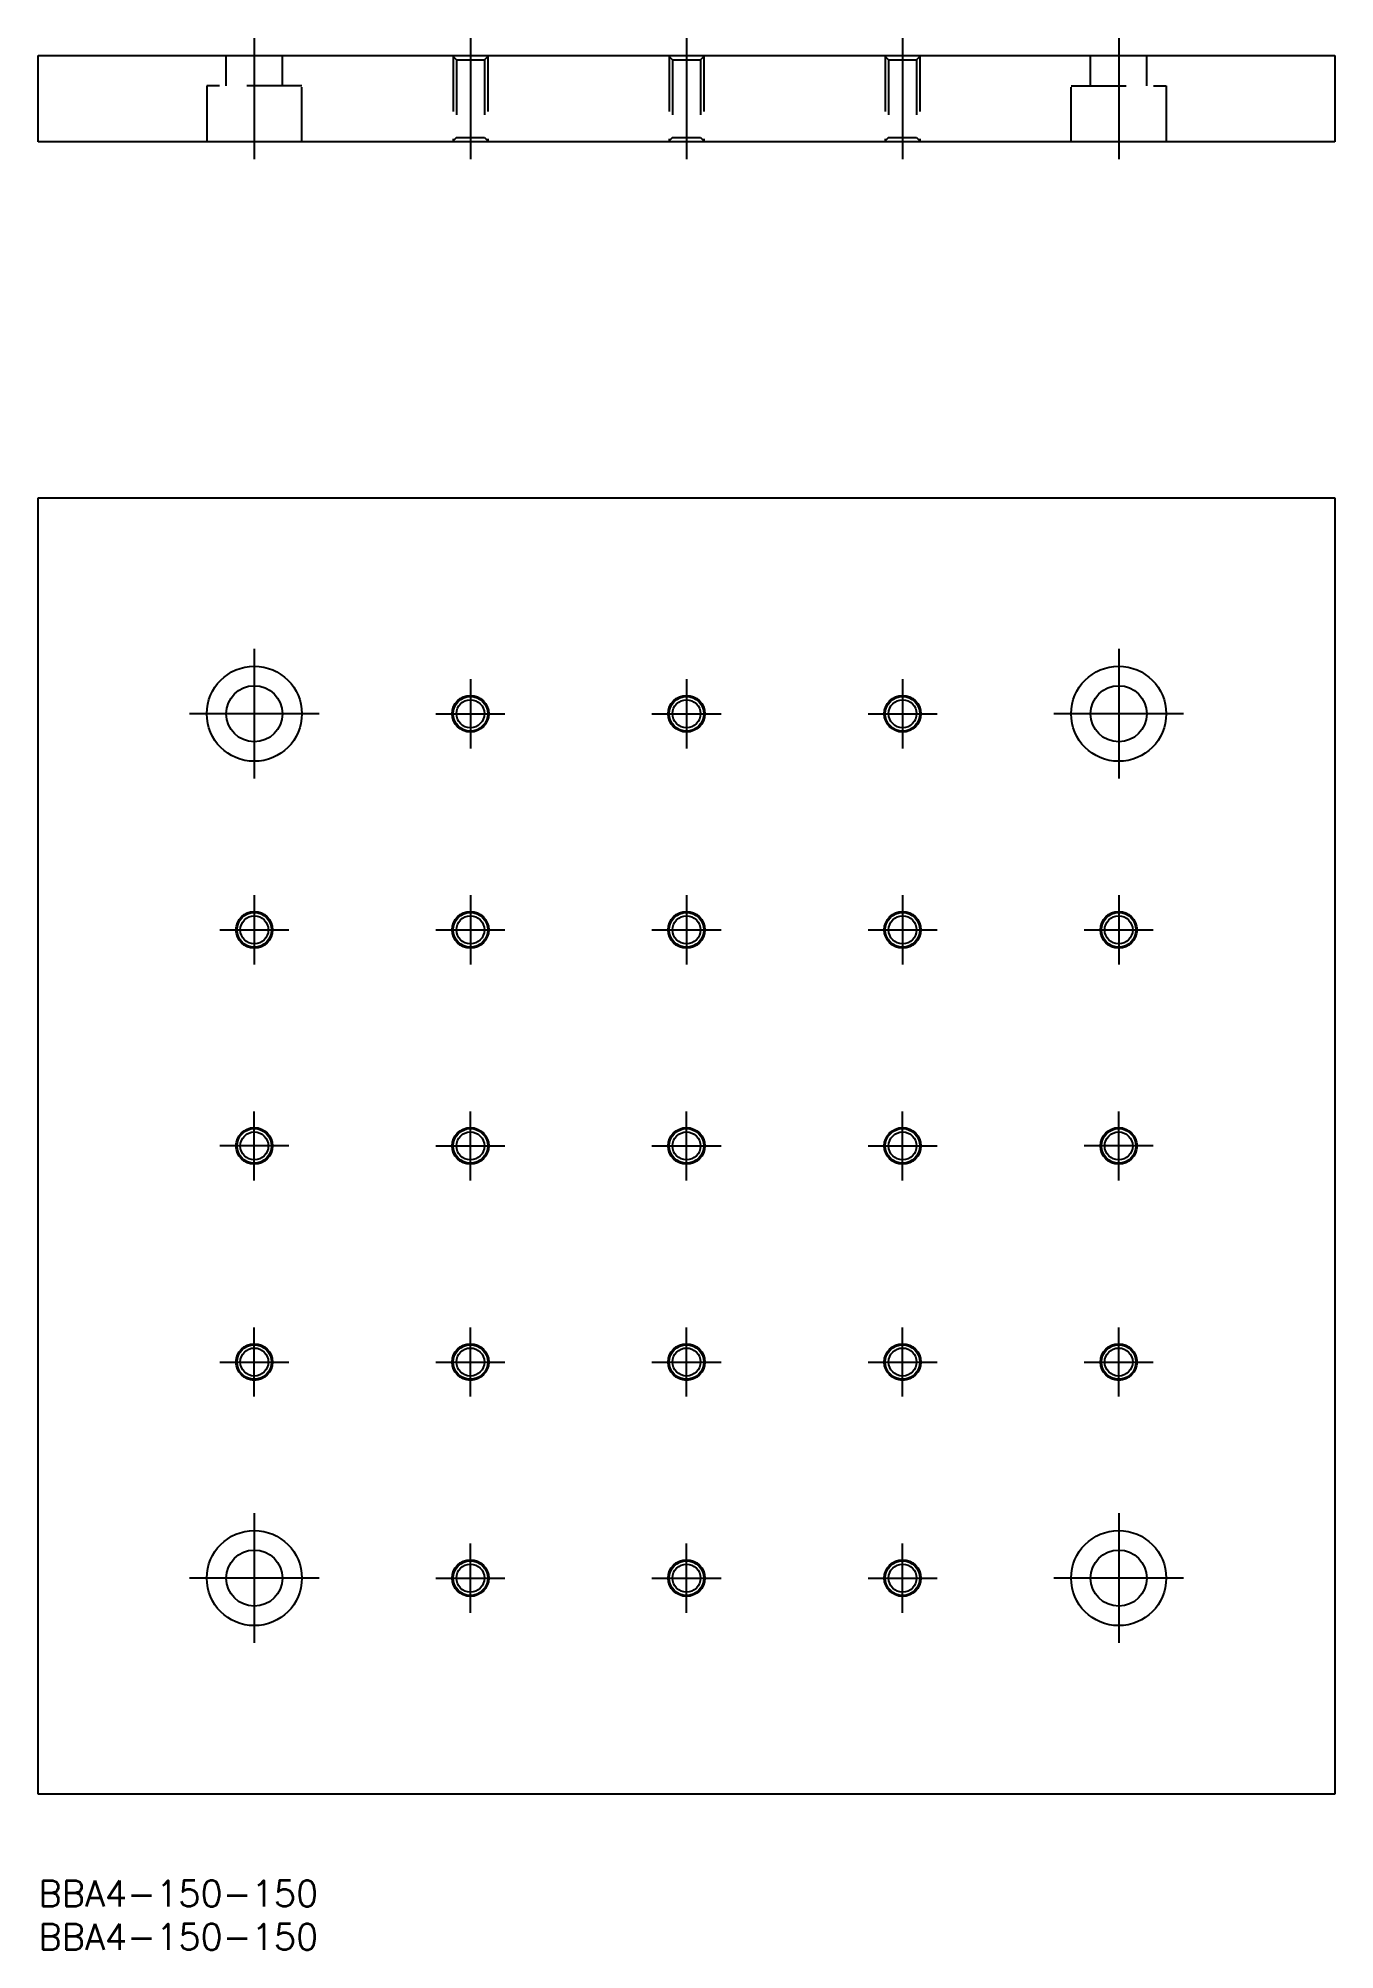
# Model space of a CAD drawing. Extents: x 0 to 150, y -8 to 213.
import ezdxf

# ---------------------------------------------------------------- set-up
doc = ezdxf.new("R2010")
doc.units = 0
doc.header["$LTSCALE"] = 0.5
doc.linetypes.add('CENTER', pattern=[50.8, 31.75, -6.35, 6.35, -6.35])
doc.linetypes.add('DASHED', pattern=[19.05, 12.7, -6.35])
for name, color, linetype in [('MSM_CENTER', 1, 'CENTER'), ('MSM_CONTINUOUS', 7, 'CONTINUOUS'), ('MSM_DASHED', 4, 'DASHED'), ('MSM_NARROW', 5, 'CONTINUOUS'), ('MSM_PART_NUMBER', 7, 'CONTINUOUS')]:
    doc.layers.add(name, color=color, linetype=linetype)
doc.styles.get("Standard").update_dxf_attribs({"font": 'txt.shx', "height": 3, "bigfont": 'bigfont.shx'})

# ---------------------------------------------------------------- blocks, each defined once
blk = doc.blocks.new('*U2')
at = {"layer": 'MSM_PART_NUMBER'}
blk.add_text('BBA4-150-150', height=3, dxfattribs=at).set_placement((0, -3))
blk = doc.blocks.new('*U3')
at = {"layer": 'MSM_PART_NUMBER'}
blk.add_text('BBA4-150-150', height=3, dxfattribs=at).set_placement((0, -8))

msp = doc.modelspace()

# ---------------------------------------------------------------- linework, layer by layer
at = {"layer": 'MSM_CENTER'}
for p, q in [((25, 213.16), (25, 199.16)), ((50, 213.16), (50, 199.16)), ((75, 213.16), (75, 199.16)), ((100, 213.16), (100, 199.16)), ((125, 213.16), (125, 199.16)), ((25, 142.5), (25, 127.5)), ((125, 142.5), (125, 127.5)), ((50, 139), (50, 131)), ((75, 139), (75, 131)), ((100, 139), (100, 131)), ((32.5, 135), (17.5, 135)), ((46, 135), (54, 135)), ((71, 135), (79, 135)), ((96, 135), (104, 135)), ((132.5, 135), (117.5, 135)), ((25, 114), (25, 106)), ((50, 114), (50, 106)), ((75, 114), (75, 106)), ((100, 114), (100, 106)), ((125, 114), (125, 106)), ((21, 110), (29, 110)), ((46, 110), (54, 110)), ((71, 110), (79, 110)), ((96, 110), (104, 110)), ((121, 110), (129, 110)), ((25, 81), (25, 89)), ((50, 81), (50, 89)), ((75, 81), (75, 89)), ((100, 81), (100, 89)), ((125, 81), (125, 89)), ((29, 85), (21, 85)), ((46, 85), (54, 85)), ((71, 85), (79, 85)), ((96, 85), (104, 85)), ((129, 85), (121, 85)), ((25, 56), (25, 64)), ((50, 56), (50, 64)), ((75, 56), (75, 64)), ((100, 56), (100, 64)), ((125, 56), (125, 64)), ((21, 60), (29, 60)), ((46, 60), (54, 60)), ((71, 60), (79, 60)), ((96, 60), (104, 60)), ((121, 60), (129, 60)), ((25, 42.5), (25, 27.5)), ((125, 42.5), (125, 27.5)), ((50, 31), (50, 39)), ((75, 31), (75, 39)), ((100, 31), (100, 39)), ((32.5, 35), (17.5, 35)), ((46, 35), (54, 35)), ((71, 35), (79, 35)), ((96, 35), (104, 35)), ((132.5, 35), (117.5, 35))]:
    msp.add_line(p, q, dxfattribs=at)
at = {"layer": 'MSM_CONTINUOUS'}
for p, q in [((0, 201.16), (0, 211.16)), ((0, 211.16), (150, 211.16)), ((150, 211.16), (150, 201.16)), ((150, 201.16), (0, 201.16)), ((0, 160), (150, 160)), ((0, 10), (0, 160)), ((150, 160), (150, 10)), ((150, 10), (0, 10))]:
    msp.add_line(p, q, dxfattribs=at)
for centre, radius in [((25, 135), 5.5), ((125, 135), 5.5), ((25, 135), 3.25), ((50, 135), 2.12), ((75, 135), 2.12), ((100, 135), 2.12), ((125, 135), 3.25), ((50, 135), 1.62), ((75, 135), 1.62), ((100, 135), 1.62), ((25, 110), 2.12), ((25, 110), 1.62), ((50, 110), 2.12), ((50, 110), 1.62), ((75, 110), 2.12), ((75, 110), 1.62), ((100, 110), 2.12), ((100, 110), 1.62), ((125, 110), 2.12), ((125, 110), 1.62), ((25, 85), 2.12), ((25, 85), 1.62), ((50, 85), 2.12), ((50, 85), 1.62), ((75, 85), 2.12), ((75, 85), 1.62), ((100, 85), 2.12), ((100, 85), 1.62), ((125, 85), 2.12), ((125, 85), 1.62), ((25, 60), 2.12), ((50, 60), 2.12), ((75, 60), 2.12), ((100, 60), 2.12), ((125, 60), 2.12), ((25, 60), 1.62), ((50, 60), 1.62), ((75, 60), 1.62), ((100, 60), 1.62), ((125, 60), 1.62), ((25, 35), 5.5), ((125, 35), 5.5), ((25, 35), 3.25), ((125, 35), 3.25), ((50, 35), 2.12), ((50, 35), 1.62), ((75, 35), 2.12), ((75, 35), 1.62), ((100, 35), 2.12), ((100, 35), 1.62)]:
    msp.add_circle(centre, radius, dxfattribs=at)
at = {"layer": 'MSM_DASHED'}
for p, q in [((21.75, 207.66), (21.75, 211.16)), ((28.25, 207.66), (28.25, 211.16)), ((48.38, 210.66), (47.88, 211.16)), ((48, 211.04), (48, 201.28)), ((48.38, 210.66), (51.62, 210.66)), ((48.38, 210.66), (48.38, 201.66)), ((51.62, 210.66), (52.12, 211.16)), ((51.62, 210.66), (51.62, 201.66)), ((52, 211.04), (52, 201.28)), ((73.38, 210.66), (72.88, 211.16)), ((73, 211.04), (73, 201.28)), ((73.38, 210.66), (76.62, 210.66)), ((73.38, 210.66), (73.38, 201.66)), ((76.62, 210.66), (77.12, 211.16)), ((76.62, 210.66), (76.62, 201.66)), ((77, 211.04), (77, 201.28)), ((98.38, 210.66), (97.88, 211.16)), ((98, 211.04), (98, 201.28)), ((98.38, 210.66), (101.62, 210.66)), ((98.38, 210.66), (98.38, 201.66)), ((101.62, 210.66), (102.12, 211.16)), ((101.62, 210.66), (101.62, 201.66)), ((102, 211.04), (102, 201.28)), ((121.75, 207.66), (121.75, 211.16)), ((128.25, 207.66), (128.25, 211.16)), ((30.5, 207.66), (19.5, 207.66)), ((19.5, 207.66), (19.5, 201.16)), ((30.5, 201.16), (30.5, 207.66)), ((119.5, 201.16), (119.5, 207.66)), ((119.5, 207.66), (130.5, 207.66)), ((130.5, 207.66), (130.5, 201.16)), ((48.38, 201.66), (47.88, 201.16)), ((48.38, 201.66), (51.62, 201.66)), ((51.62, 201.66), (52.12, 201.16)), ((73.38, 201.66), (72.88, 201.16)), ((73.38, 201.66), (76.62, 201.66)), ((76.62, 201.66), (77.12, 201.16)), ((98.38, 201.66), (97.88, 201.16)), ((98.38, 201.66), (101.62, 201.66)), ((101.62, 201.66), (102.12, 201.16))]:
    msp.add_line(p, q, dxfattribs=at)
at = {"layer": 'MSM_NARROW'}
for centre in [(50, 135), (75, 135), (100, 135), (25, 110), (50, 110), (75, 110), (100, 110), (125, 110), (25, 85), (50, 85), (75, 85), (100, 85), (125, 85), (25, 60), (50, 60), (75, 60), (100, 60), (125, 60), (50, 35), (75, 35), (100, 35)]:
    msp.add_circle(centre, 2, dxfattribs=at)

# ---------------------------------------------------------------- block references
at = {"layer": 'MSM_CONTINUOUS'}
for name in ['*U2', '*U3']:
    msp.add_blockref(name, (0, 0), dxfattribs=at)

doc.saveas('drawing.dxf')
